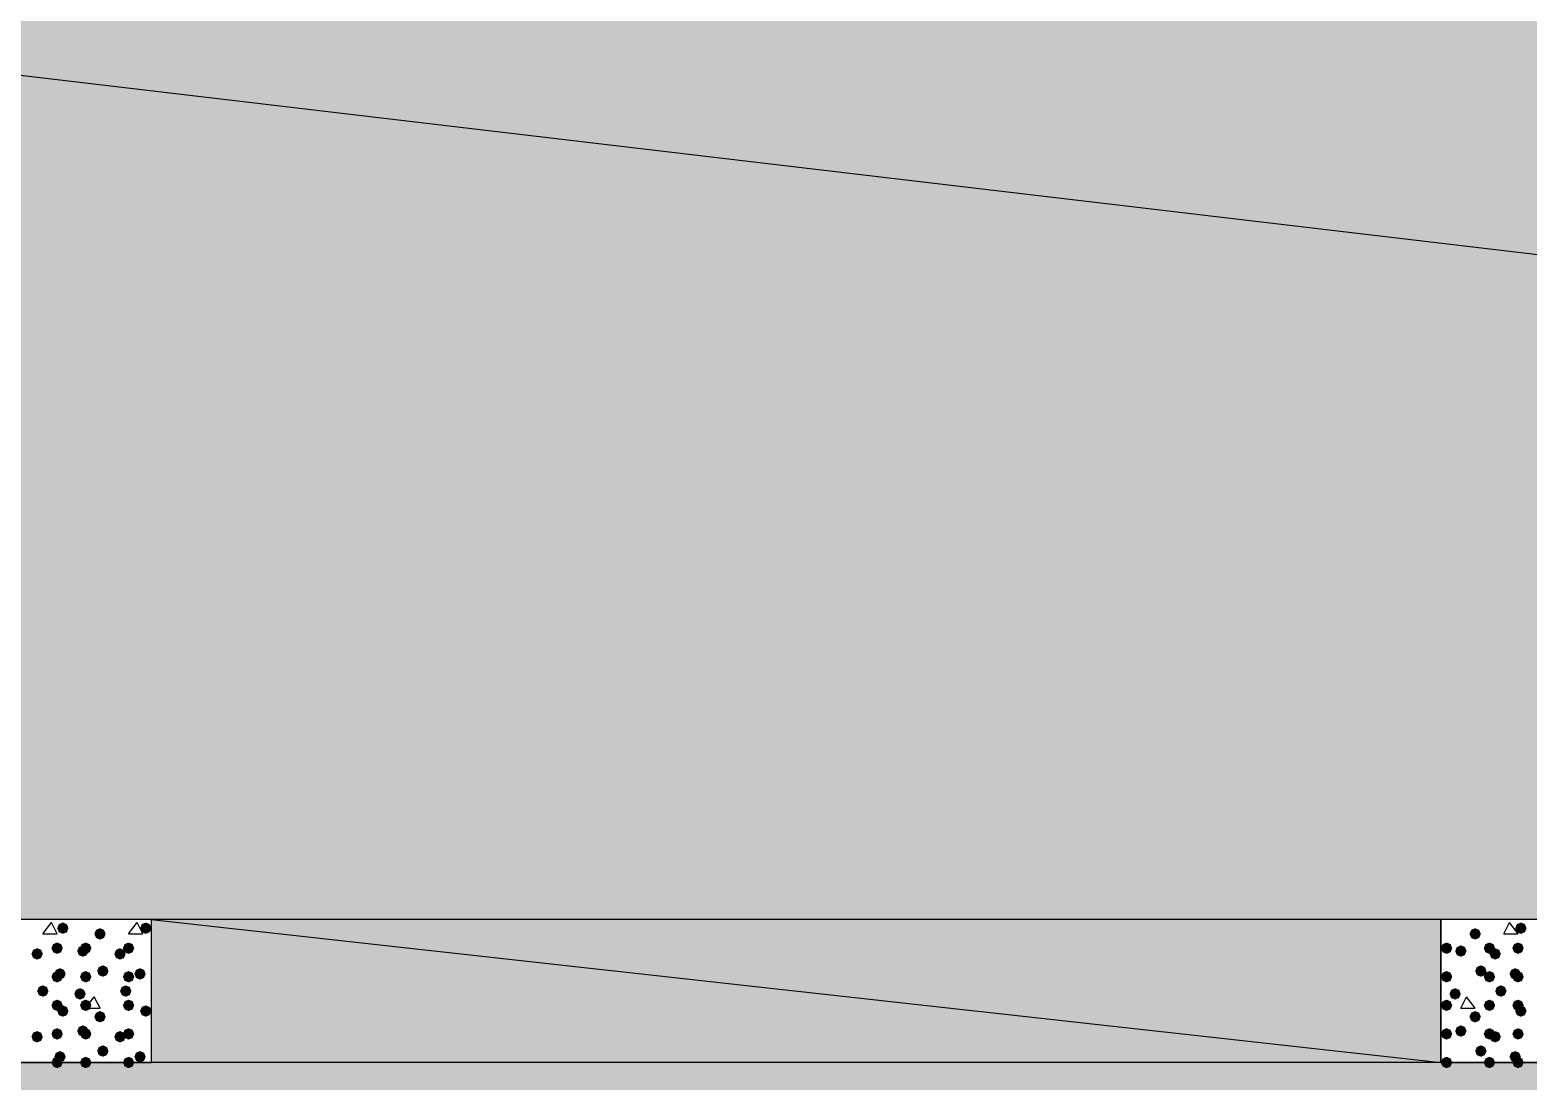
# Model space of a CAD drawing. Header units: millimetres. Extents: x 0 to 420, y 0 to 297.
# Drawn here: x 89.26 to 111.44, y 103.7 to 119.27 of the extents above; entities that cross this region are included whole.
import ezdxf

# ---------------------------------------------------------------- set-up
doc = ezdxf.new("R2010")
doc.units = ezdxf.units.MM
doc.layers.get('0').update_dxf_attribs({"linetype": 'CONTINUOUS'})

msp = doc.modelspace()

# ---------------------------------------------------------------- hatches: boundary and pattern name
at = {"true_color": 0x000008}
h = msp.add_hatch(color=0, dxfattribs=at)
h.paths.add_polyline_path([(194.902667, 125.179667), (33.528, 125.179667), (194.902667, 106.087333)], flags=0)
h.paths.add_polyline_path([(33.528, 125.179667), (194.902667, 106.087333), (33.528, 106.087333)], flags=0)
at = {"true_color": 0x000007}
for points in [[(89.831333, 105.960333), (89.806462, 105.900538), (89.746667, 105.875667), (89.686871, 105.900538), (89.662, 105.960333), (89.686871, 106.020129), (89.746667, 106.045), (89.806462, 106.020129)], [(91.059, 105.960333), (91.034129, 105.900538), (90.974333, 105.875667), (90.914538, 105.900538), (90.889667, 105.960333), (90.914537, 106.020129), (90.974333, 106.045), (91.034129, 106.020129)], [(111.421333, 105.960333), (111.396463, 105.900538), (111.336667, 105.875667), (111.276871, 105.900538), (111.252, 105.960333), (111.276871, 106.020129), (111.336667, 106.045), (111.396462, 106.020129)], [(90.381667, 105.875667), (90.356796, 105.815871), (90.297, 105.791), (90.237204, 105.815871), (90.212333, 105.875667), (90.237204, 105.935462), (90.297, 105.960333), (90.356796, 105.935463)], [(110.744, 105.875667), (110.719129, 105.815871), (110.659333, 105.791), (110.599538, 105.815871), (110.574667, 105.875667), (110.599537, 105.935462), (110.659333, 105.960333), (110.719129, 105.935463)], [(89.450333, 105.579333), (89.425463, 105.519537), (89.365667, 105.494667), (89.305871, 105.519537), (89.281, 105.579333), (89.305871, 105.639129), (89.365667, 105.664), (89.425462, 105.639129)], [(89.746667, 105.664), (89.721796, 105.604204), (89.662, 105.579333), (89.602204, 105.604204), (89.577333, 105.664), (89.602204, 105.723796), (89.662, 105.748667), (89.721796, 105.723796)], [(90.127667, 105.621667), (90.102796, 105.561871), (90.043, 105.537), (89.983204, 105.561871), (89.958333, 105.621667), (89.983204, 105.681462), (90.043, 105.706333), (90.102796, 105.681463)], [(90.17, 105.664), (90.145129, 105.604204), (90.085333, 105.579333), (90.025538, 105.604204), (90.000667, 105.664), (90.025537, 105.723796), (90.085333, 105.748667), (90.145129, 105.723796)], [(90.678, 105.579333), (90.653129, 105.519537), (90.593333, 105.494667), (90.533537, 105.519537), (90.508667, 105.579333), (90.533537, 105.639129), (90.593333, 105.664), (90.653129, 105.639129)], [(90.805, 105.664), (90.780129, 105.604204), (90.720333, 105.579333), (90.660538, 105.604204), (90.635667, 105.664), (90.660537, 105.723796), (90.720333, 105.748667), (90.780129, 105.723796)], [(110.320667, 105.664), (110.295796, 105.604204), (110.236, 105.579333), (110.176204, 105.604204), (110.151333, 105.664), (110.176204, 105.723796), (110.236, 105.748667), (110.295796, 105.723796)], [(110.532333, 105.621667), (110.507463, 105.561871), (110.447667, 105.537), (110.387871, 105.561871), (110.363, 105.621667), (110.387871, 105.681462), (110.447667, 105.706333), (110.507462, 105.681463)], [(110.955667, 105.664), (110.930796, 105.604204), (110.871, 105.579333), (110.811204, 105.604204), (110.786333, 105.664), (110.811204, 105.723796), (110.871, 105.748667), (110.930796, 105.723796)], [(111.040333, 105.579333), (111.015463, 105.519537), (110.955667, 105.494667), (110.895871, 105.519537), (110.871, 105.579333), (110.895871, 105.639129), (110.955667, 105.664), (111.015462, 105.639129)], [(111.379, 105.664), (111.354129, 105.604204), (111.294333, 105.579333), (111.234538, 105.604204), (111.209667, 105.664), (111.234537, 105.723796), (111.294333, 105.748667), (111.354129, 105.723796)], [(89.789, 105.283), (89.764129, 105.223204), (89.704333, 105.198333), (89.644538, 105.223204), (89.619667, 105.283), (89.644537, 105.342796), (89.704333, 105.367667), (89.764129, 105.342796)], [(90.424, 105.325333), (90.399129, 105.265537), (90.339333, 105.240667), (90.279538, 105.265537), (90.254667, 105.325333), (90.279537, 105.385129), (90.339333, 105.41), (90.399129, 105.385129)], [(90.974333, 105.283), (90.949462, 105.223204), (90.889667, 105.198333), (90.829871, 105.223204), (90.805, 105.283), (90.829871, 105.342796), (90.889667, 105.367667), (90.949462, 105.342796)], [(110.828667, 105.325333), (110.803796, 105.265537), (110.744, 105.240667), (110.684204, 105.265537), (110.659333, 105.325333), (110.684204, 105.385129), (110.744, 105.41), (110.803796, 105.385129)], [(111.336667, 105.283), (111.311796, 105.223204), (111.252, 105.198333), (111.192204, 105.223204), (111.167333, 105.283), (111.192204, 105.342796), (111.252, 105.367667), (111.311796, 105.342796)], [(89.746667, 105.240667), (89.721796, 105.180871), (89.662, 105.156), (89.602204, 105.180871), (89.577333, 105.240667), (89.602204, 105.300462), (89.662, 105.325333), (89.721796, 105.300463)], [(90.17, 105.240667), (90.145129, 105.180871), (90.085333, 105.156), (90.025538, 105.180871), (90.000667, 105.240667), (90.025537, 105.300462), (90.085333, 105.325333), (90.145129, 105.300463)], [(90.805, 105.240667), (90.780129, 105.180871), (90.720333, 105.156), (90.660538, 105.180871), (90.635667, 105.240667), (90.660537, 105.300462), (90.720333, 105.325333), (90.780129, 105.300463)], [(110.320667, 105.240667), (110.295796, 105.180871), (110.236, 105.156), (110.176204, 105.180871), (110.151333, 105.240667), (110.176204, 105.300462), (110.236, 105.325333), (110.295796, 105.300463)], [(110.955667, 105.240667), (110.930796, 105.180871), (110.871, 105.156), (110.811204, 105.180871), (110.786333, 105.240667), (110.811204, 105.300462), (110.871, 105.325333), (110.930796, 105.300463)], [(111.379, 105.240667), (111.354129, 105.180871), (111.294333, 105.156), (111.234538, 105.180871), (111.209667, 105.240667), (111.234537, 105.300462), (111.294333, 105.325333), (111.354129, 105.300463)], [(89.535, 105.029), (89.510129, 104.969204), (89.450333, 104.944333), (89.390538, 104.969204), (89.365667, 105.029), (89.390537, 105.088796), (89.450333, 105.113667), (89.510129, 105.088796)], [(90.085333, 104.986667), (90.060463, 104.926871), (90.000667, 104.902), (89.940871, 104.926871), (89.916, 104.986667), (89.940871, 105.046462), (90.000667, 105.071333), (90.060462, 105.046463)], [(90.762667, 105.029), (90.737796, 104.969204), (90.678, 104.944333), (90.618204, 104.969204), (90.593333, 105.029), (90.618204, 105.088796), (90.678, 105.113667), (90.737796, 105.088796)], [(110.447667, 104.986667), (110.422796, 104.926871), (110.363, 104.902), (110.303204, 104.926871), (110.278333, 104.986667), (110.303204, 105.046462), (110.363, 105.071333), (110.422796, 105.046463)], [(111.125, 105.029), (111.100129, 104.969204), (111.040333, 104.944333), (110.980538, 104.969204), (110.955667, 105.029), (110.980537, 105.088796), (111.040333, 105.113667), (111.100129, 105.088796)], [(89.746667, 104.817333), (89.721796, 104.757537), (89.662, 104.732667), (89.602204, 104.757537), (89.577333, 104.817333), (89.602204, 104.877129), (89.662, 104.902), (89.721796, 104.877129)], [(89.831333, 104.732667), (89.806462, 104.672871), (89.746667, 104.648), (89.686871, 104.672871), (89.662, 104.732667), (89.686871, 104.792462), (89.746667, 104.817333), (89.806462, 104.792463)], [(90.17, 104.817333), (90.145129, 104.757537), (90.085333, 104.732667), (90.025538, 104.757537), (90.000667, 104.817333), (90.025537, 104.877129), (90.085333, 104.902), (90.145129, 104.877129)], [(90.381667, 104.648), (90.356796, 104.588204), (90.297, 104.563333), (90.237204, 104.588204), (90.212333, 104.648), (90.237204, 104.707796), (90.297, 104.732667), (90.356796, 104.707796)], [(90.805, 104.817333), (90.780129, 104.757537), (90.720333, 104.732667), (90.660538, 104.757537), (90.635667, 104.817333), (90.660537, 104.877129), (90.720333, 104.902), (90.780129, 104.877129)], [(91.059, 104.732667), (91.034129, 104.672871), (90.974333, 104.648), (90.914538, 104.672871), (90.889667, 104.732667), (90.914537, 104.792462), (90.974333, 104.817333), (91.034129, 104.792463)], [(110.320667, 104.817333), (110.295796, 104.757537), (110.236, 104.732667), (110.176204, 104.757537), (110.151333, 104.817333), (110.176204, 104.877129), (110.236, 104.902), (110.295796, 104.877129)], [(110.744, 104.648), (110.719129, 104.588204), (110.659333, 104.563333), (110.599538, 104.588204), (110.574667, 104.648), (110.599537, 104.707796), (110.659333, 104.732667), (110.719129, 104.707796)], [(110.955667, 104.817333), (110.930796, 104.757537), (110.871, 104.732667), (110.811204, 104.757537), (110.786333, 104.817333), (110.811204, 104.877129), (110.871, 104.902), (110.930796, 104.877129)], [(111.379, 104.817333), (111.354129, 104.757537), (111.294333, 104.732667), (111.234538, 104.757537), (111.209667, 104.817333), (111.234537, 104.877129), (111.294333, 104.902), (111.354129, 104.877129)], [(111.421333, 104.732667), (111.396463, 104.672871), (111.336667, 104.648), (111.276871, 104.672871), (111.252, 104.732667), (111.276871, 104.792462), (111.336667, 104.817333), (111.396462, 104.792463)], [(90.127667, 104.436333), (90.102796, 104.376537), (90.043, 104.351667), (89.983204, 104.376537), (89.958333, 104.436333), (89.983204, 104.496129), (90.043, 104.521), (90.102796, 104.496129)], [(110.532333, 104.436333), (110.507463, 104.376537), (110.447667, 104.351667), (110.387871, 104.376537), (110.363, 104.436333), (110.387871, 104.496129), (110.447667, 104.521), (110.507462, 104.496129)], [(89.450333, 104.351667), (89.425463, 104.291871), (89.365667, 104.267), (89.305871, 104.291871), (89.281, 104.351667), (89.305871, 104.411462), (89.365667, 104.436333), (89.425462, 104.411463)], [(89.746667, 104.394), (89.721796, 104.334204), (89.662, 104.309333), (89.602204, 104.334204), (89.577333, 104.394), (89.602204, 104.453796), (89.662, 104.478667), (89.721796, 104.453796)], [(90.17, 104.394), (90.145129, 104.334204), (90.085333, 104.309333), (90.025538, 104.334204), (90.000667, 104.394), (90.025537, 104.453796), (90.085333, 104.478667), (90.145129, 104.453796)], [(90.678, 104.351667), (90.653129, 104.291871), (90.593333, 104.267), (90.533537, 104.291871), (90.508667, 104.351667), (90.533537, 104.411462), (90.593333, 104.436333), (90.653129, 104.411463)], [(90.805, 104.394), (90.780129, 104.334204), (90.720333, 104.309333), (90.660538, 104.334204), (90.635667, 104.394), (90.660537, 104.453796), (90.720333, 104.478667), (90.780129, 104.453796)], [(110.320667, 104.394), (110.295796, 104.334204), (110.236, 104.309333), (110.176204, 104.334204), (110.151333, 104.394), (110.176204, 104.453796), (110.236, 104.478667), (110.295796, 104.453796)], [(110.955667, 104.394), (110.930796, 104.334204), (110.871, 104.309333), (110.811204, 104.334204), (110.786333, 104.394), (110.811204, 104.453796), (110.871, 104.478667), (110.930796, 104.453796)], [(111.040333, 104.351667), (111.015463, 104.291871), (110.955667, 104.267), (110.895871, 104.291871), (110.871, 104.351667), (110.895871, 104.411462), (110.955667, 104.436333), (111.015462, 104.411463)], [(111.379, 104.394), (111.354129, 104.334204), (111.294333, 104.309333), (111.234538, 104.334204), (111.209667, 104.394), (111.234537, 104.453796), (111.294333, 104.478667), (111.354129, 104.453796)], [(89.746667, 103.970667), (89.721796, 103.910871), (89.662, 103.886), (89.602204, 103.910871), (89.577333, 103.970667), (89.602204, 104.030462), (89.662, 104.055333), (89.721796, 104.030463)], [(89.789, 104.055333), (89.764129, 103.995538), (89.704333, 103.970667), (89.644538, 103.995538), (89.619667, 104.055333), (89.644537, 104.115129), (89.704333, 104.14), (89.764129, 104.115129)], [(90.17, 103.970667), (90.145129, 103.910871), (90.085333, 103.886), (90.025538, 103.910871), (90.000667, 103.970667), (90.025537, 104.030462), (90.085333, 104.055333), (90.145129, 104.030463)], [(90.424, 104.14), (90.399129, 104.080204), (90.339333, 104.055333), (90.279538, 104.080204), (90.254667, 104.14), (90.279537, 104.199796), (90.339333, 104.224667), (90.399129, 104.199796)], [(90.805, 103.970667), (90.780129, 103.910871), (90.720333, 103.886), (90.660538, 103.910871), (90.635667, 103.970667), (90.660537, 104.030462), (90.720333, 104.055333), (90.780129, 104.030463)], [(90.974333, 104.055333), (90.949462, 103.995538), (90.889667, 103.970667), (90.829871, 103.995538), (90.805, 104.055333), (90.829871, 104.115129), (90.889667, 104.14), (90.949462, 104.115129)], [(110.320667, 103.970667), (110.295796, 103.910871), (110.236, 103.886), (110.176204, 103.910871), (110.151333, 103.970667), (110.176204, 104.030462), (110.236, 104.055333), (110.295796, 104.030463)], [(110.828667, 104.14), (110.803796, 104.080204), (110.744, 104.055333), (110.684204, 104.080204), (110.659333, 104.14), (110.684204, 104.199796), (110.744, 104.224667), (110.803796, 104.199796)], [(110.955667, 103.970667), (110.930796, 103.910871), (110.871, 103.886), (110.811204, 103.910871), (110.786333, 103.970667), (110.811204, 104.030462), (110.871, 104.055333), (110.930796, 104.030463)], [(111.336667, 104.055333), (111.311796, 103.995538), (111.252, 103.970667), (111.192204, 103.995538), (111.167333, 104.055333), (111.192204, 104.115129), (111.252, 104.14), (111.311796, 104.115129)], [(111.379, 103.970667), (111.354129, 103.910871), (111.294333, 103.886), (111.234538, 103.910871), (111.209667, 103.970667), (111.234537, 104.030462), (111.294333, 104.055333), (111.354129, 104.030463)]]:
    msp.add_hatch(color=0, dxfattribs=at).paths.add_polyline_path(points, flags=0)
at = {"true_color": 0x000008}
h = msp.add_hatch(color=0, dxfattribs=at)
h.paths.add_polyline_path([(110.151333, 106.087333), (91.059, 106.087333), (110.151333, 103.970667)], flags=0)
h.paths.add_polyline_path([(91.059, 106.087333), (110.151333, 103.970667), (91.059, 103.970667)], flags=0)
h = msp.add_hatch(color=0, dxfattribs=at)
h.paths.add_polyline_path([(379.603, 103.970667), (33.528, 103.970667), (379.603, 84.920667)], flags=0)
h.paths.add_polyline_path([(33.528, 103.970667), (379.603, 84.920667), (33.528, 84.920667)], flags=0)

# ---------------------------------------------------------------- linework, layer by layer
at = {"color": 0, "true_color": 0x000008}
for points in [[(194.902667, 125.179667), (33.528, 125.179667), (194.902667, 106.087333)], [(33.528, 125.179667), (194.902667, 106.087333), (33.528, 106.087333)], [(110.151333, 106.087333), (91.059, 106.087333), (110.151333, 103.970667)], [(91.059, 106.087333), (110.151333, 103.970667), (91.059, 103.970667)], [(379.603, 103.970667), (33.528, 103.970667), (379.603, 84.920667)]]:
    msp.add_lwpolyline(points, close=True, dxfattribs=at)
at = {"color": 0, "true_color": 0x000007}
for points in [[(88.942333, 106.087333), (88.942333, 103.970667), (91.059, 103.970667), (91.059, 106.087333)], [(110.151333, 106.087333), (110.151333, 103.970667), (112.268, 103.970667), (112.268, 106.087333)]]:
    msp.add_lwpolyline(points, close=True, dxfattribs=at)
for points in [[(89.450333, 105.875667), (89.577333, 106.045)], [(89.662, 105.875667), (89.577333, 106.045)], [(90.720333, 105.875667), (90.847333, 106.045)], [(90.932, 105.875667), (90.847333, 106.045)], [(111.082667, 105.875667), (111.167333, 106.045)], [(111.294333, 105.875667), (111.167333, 106.045)], [(89.450333, 105.875667), (89.662, 105.875667)], [(90.720333, 105.875667), (90.932, 105.875667)], [(111.082667, 105.875667), (111.294333, 105.875667)], [(90.085333, 104.775), (90.212333, 104.944333)], [(90.297, 104.775), (90.212333, 104.944333)], [(110.447667, 104.775), (110.532333, 104.944333)], [(110.659333, 104.775), (110.532333, 104.944333)], [(90.085333, 104.775), (90.297, 104.775)], [(110.447667, 104.775), (110.659333, 104.775)]]:
    msp.add_lwpolyline(points, dxfattribs=at)

doc.saveas('drawing.dxf')
